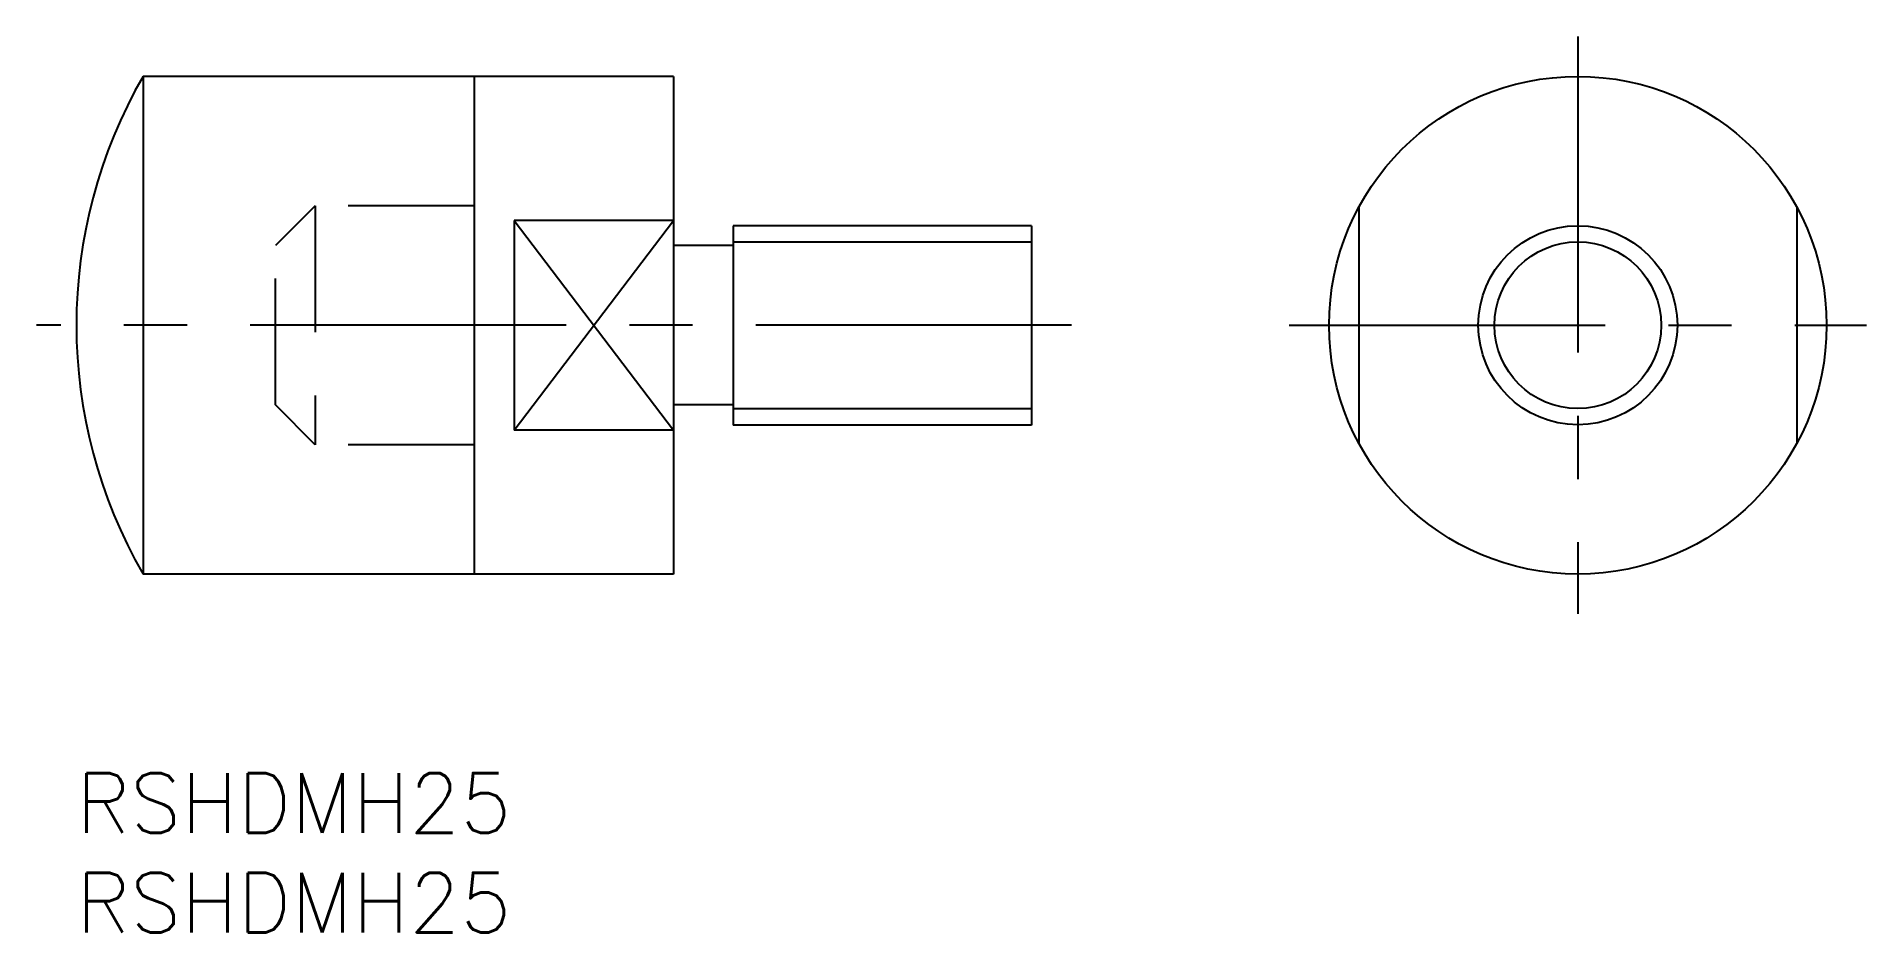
# Model space of a CAD drawing. Extents: x -2 to 89.9, y -8 to 37.
import ezdxf

# ---------------------------------------------------------------- set-up
doc = ezdxf.new("R2010")
doc.units = 0
doc.header["$LTSCALE"] = 0.5
doc.linetypes.add('CENTER', pattern=[50.8, 31.75, -6.35, 6.35, -6.35])
doc.linetypes.add('DASHED', pattern=[19.05, 12.7, -6.35])
for name, color, linetype in [('MSM_CENTER', 1, 'CENTER'), ('MSM_CONTINUOUS', 7, 'CONTINUOUS'), ('MSM_DASHED', 4, 'DASHED'), ('MSM_NARROW', 5, 'CONTINUOUS'), ('MSM_PART_NUMBER', 7, 'CONTINUOUS')]:
    doc.layers.add(name, color=color, linetype=linetype)
doc.styles.get("Standard").update_dxf_attribs({"font": 'txt.shx', "height": 3, "bigfont": 'bigfont.shx'})

# ---------------------------------------------------------------- blocks, each defined once
blk = doc.blocks.new('*U4')
at = {"layer": 'MSM_PART_NUMBER'}
blk.add_text('RSHDMH25', height=3, dxfattribs=at).set_placement((0, -3))
blk = doc.blocks.new('*U5')
at = {"layer": 'MSM_PART_NUMBER'}
blk.add_text('RSHDMH25', height=3, dxfattribs=at).set_placement((0, -8))

msp = doc.modelspace()

# ---------------------------------------------------------------- linework, layer by layer
at = {"layer": 'MSM_CENTER'}
for p, q in [((75.444, 37), (75.444, 8)), ((50.01, 22.5), (-2, 22.5)), ((60.944, 22.5), (89.944, 22.5))]:
    msp.add_line(p, q, dxfattribs=at)
at = {"layer": 'MSM_CONTINUOUS'}
for p, q in [((30, 35), (3.349, 35)), ((3.349, 35), (3.349, 10)), ((20, 10), (20, 35)), ((30, 35), (30, 10)), ((22, 27.768), (22, 17.232)), ((30, 27.768), (22, 27.768)), ((64.444, 28.437), (64.444, 16.563)), ((86.444, 28.437), (86.444, 16.563)), ((48, 27.487), (33, 27.487)), ((33, 27.487), (33, 17.487)), ((48, 27.487), (48, 17.487)), ((33, 26.5), (30, 26.5)), ((33, 18.5), (30, 18.5)), ((48, 17.487), (33, 17.487)), ((30, 17.232), (22, 17.232)), ((30, 10), (3.349, 10))]:
    msp.add_line(p, q, dxfattribs=at)
for radius in [12.5, 5]:
    msp.add_circle((75.444, 22.5), radius, dxfattribs=at)
msp.add_arc((25, 22.5), 25, 150, 210, dxfattribs=at)
at = {"layer": 'MSM_DASHED'}
for p, q in [((12, 28.5), (10, 26.5)), ((20, 28.5), (12, 28.5)), ((12, 28.5), (12, 16.5)), ((10, 18.5), (10, 26.5)), ((12, 16.5), (10, 18.5)), ((20, 16.5), (12, 16.5))]:
    msp.add_line(p, q, dxfattribs=at)
at = {"layer": 'MSM_NARROW'}
for p, q in [((22, 27.768), (30, 17.232)), ((22, 17.232), (30, 27.768)), ((33, 26.688), (48, 26.688)), ((33, 18.312), (48, 18.312))]:
    msp.add_line(p, q, dxfattribs=at)
msp.add_circle((75.444, 22.5), 4.188, dxfattribs=at)

# ---------------------------------------------------------------- block references
at = {"layer": 'MSM_CONTINUOUS'}
for name in ['*U4', '*U5']:
    msp.add_blockref(name, (0, 0), dxfattribs=at)

doc.saveas('drawing.dxf')
